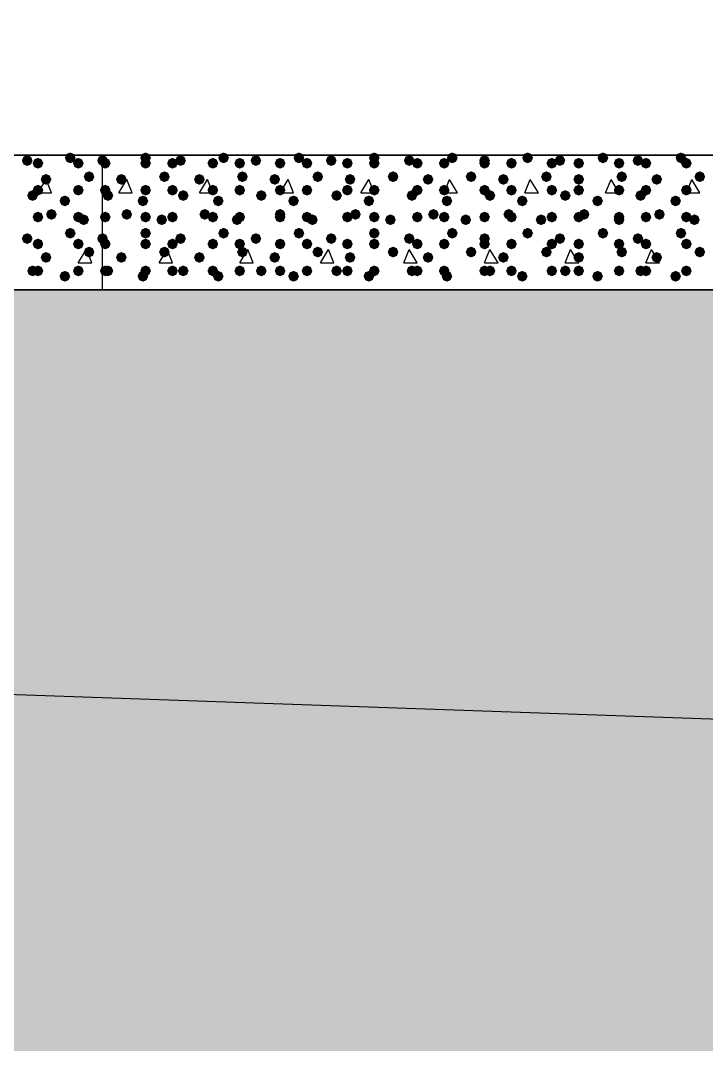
# Model space of a CAD drawing. Header units: millimetres. Extents: x 0 to 420, y 0 to 297.
# Drawn here: x 216.94 to 227.73, y 148.61 to 164.72 of the extents above; entities that cross this region are included whole.
import ezdxf

# ---------------------------------------------------------------- set-up
doc = ezdxf.new("R2010")
doc.units = ezdxf.units.MM
doc.layers.get('0').update_dxf_attribs({"linetype": 'CONTINUOUS'})

msp = doc.modelspace()

# ---------------------------------------------------------------- hatches: boundary and pattern name
at = {"true_color": 0x000007}
for points in [[(217.127667, 162.517667), (217.102796, 162.457871), (217.043, 162.433), (216.983204, 162.457871), (216.958333, 162.517667), (216.983204, 162.577462), (217.043, 162.602333), (217.102796, 162.577463)], [(217.297, 162.475333), (217.272129, 162.415537), (217.212333, 162.390667), (217.152537, 162.415537), (217.127667, 162.475333), (217.152537, 162.535129), (217.212333, 162.56), (217.272129, 162.535129)], [(217.805, 162.56), (217.780129, 162.500204), (217.720333, 162.475333), (217.660538, 162.500204), (217.635667, 162.56), (217.660537, 162.619796), (217.720333, 162.644667), (217.780129, 162.619796)], [(217.932, 162.475333), (217.907129, 162.415537), (217.847333, 162.390667), (217.787537, 162.415537), (217.762667, 162.475333), (217.787537, 162.535129), (217.847333, 162.56), (217.907129, 162.535129)], [(217.424, 162.221333), (217.399129, 162.161537), (217.339333, 162.136667), (217.279538, 162.161537), (217.254667, 162.221333), (217.279537, 162.281129), (217.339333, 162.306), (217.399129, 162.281129)], [(218.101333, 162.263667), (218.076462, 162.203871), (218.016667, 162.179), (217.956871, 162.203871), (217.932, 162.263667), (217.956871, 162.323462), (218.016667, 162.348333), (218.076462, 162.323463)], [(217.297, 162.052), (217.272129, 161.992204), (217.212333, 161.967333), (217.152537, 161.992204), (217.127667, 162.052), (217.152537, 162.111796), (217.212333, 162.136667), (217.272129, 162.111796)], [(217.932, 162.052), (217.907129, 161.992204), (217.847333, 161.967333), (217.787537, 161.992204), (217.762667, 162.052), (217.787537, 162.111796), (217.847333, 162.136667), (217.907129, 162.111796)], [(217.212333, 161.967333), (217.187462, 161.907537), (217.127667, 161.882667), (217.067871, 161.907537), (217.043, 161.967333), (217.067871, 162.027129), (217.127667, 162.052), (217.187462, 162.027129)], [(217.720333, 161.882667), (217.695462, 161.822871), (217.635667, 161.798), (217.575871, 161.822871), (217.551, 161.882667), (217.575871, 161.942462), (217.635667, 161.967333), (217.695462, 161.942463)], [(217.508667, 161.671), (217.483796, 161.611204), (217.424, 161.586333), (217.364204, 161.611204), (217.339333, 161.671), (217.364204, 161.730796), (217.424, 161.755667), (217.483796, 161.730796)], [(217.297, 161.628667), (217.272129, 161.568871), (217.212333, 161.544), (217.152537, 161.568871), (217.127667, 161.628667), (217.152537, 161.688462), (217.212333, 161.713333), (217.272129, 161.688463)], [(217.932, 161.628667), (217.907129, 161.568871), (217.847333, 161.544), (217.787537, 161.568871), (217.762667, 161.628667), (217.787537, 161.688462), (217.847333, 161.713333), (217.907129, 161.688463)], [(218.016667, 161.586333), (217.991796, 161.526537), (217.932, 161.501667), (217.872204, 161.526537), (217.847333, 161.586333), (217.872204, 161.646129), (217.932, 161.671), (217.991796, 161.646129)], [(217.805, 161.374667), (217.780129, 161.314871), (217.720333, 161.29), (217.660538, 161.314871), (217.635667, 161.374667), (217.660537, 161.434462), (217.720333, 161.459333), (217.780129, 161.434463)], [(217.127667, 161.29), (217.102796, 161.230204), (217.043, 161.205333), (216.983204, 161.230204), (216.958333, 161.29), (216.983204, 161.349796), (217.043, 161.374667), (217.102796, 161.349796)], [(217.297, 161.205333), (217.272129, 161.145537), (217.212333, 161.120667), (217.152537, 161.145537), (217.127667, 161.205333), (217.152537, 161.265129), (217.212333, 161.29), (217.272129, 161.265129)], [(217.932, 161.205333), (217.907129, 161.145537), (217.847333, 161.120667), (217.787537, 161.145537), (217.762667, 161.205333), (217.787537, 161.265129), (217.847333, 161.29), (217.907129, 161.265129)], [(218.101333, 161.078333), (218.076462, 161.018537), (218.016667, 160.993667), (217.956871, 161.018537), (217.932, 161.078333), (217.956871, 161.138129), (218.016667, 161.163), (218.076462, 161.138129)], [(217.424, 160.993667), (217.399129, 160.933871), (217.339333, 160.909), (217.279538, 160.933871), (217.254667, 160.993667), (217.279537, 161.053462), (217.339333, 161.078333), (217.399129, 161.053463)], [(217.212333, 160.782), (217.187462, 160.722204), (217.127667, 160.697333), (217.067871, 160.722204), (217.043, 160.782), (217.067871, 160.841796), (217.127667, 160.866667), (217.187462, 160.841796)], [(217.297, 160.782), (217.272129, 160.722204), (217.212333, 160.697333), (217.152537, 160.722204), (217.127667, 160.782), (217.152537, 160.841796), (217.212333, 160.866667), (217.272129, 160.841796)], [(217.720333, 160.697333), (217.695462, 160.637537), (217.635667, 160.612667), (217.575871, 160.637537), (217.551, 160.697333), (217.575871, 160.757129), (217.635667, 160.782), (217.695462, 160.757129)], [(217.932, 160.782), (217.907129, 160.722204), (217.847333, 160.697333), (217.787537, 160.722204), (217.762667, 160.782), (217.787537, 160.841796), (217.847333, 160.866667), (217.907129, 160.841796)]]:
    msp.add_hatch(color=0, dxfattribs=at).paths.add_polyline_path(points, flags=0)
at = {"true_color": 0x000008}
for points in [[(218.313, 162.517667), (218.288129, 162.457871), (218.228333, 162.433), (218.168538, 162.457871), (218.143667, 162.517667), (218.168537, 162.577462), (218.228333, 162.602333), (218.288129, 162.577463)], [(218.355333, 162.475333), (218.330462, 162.415537), (218.270667, 162.390667), (218.210871, 162.415537), (218.186, 162.475333), (218.210871, 162.535129), (218.270667, 162.56), (218.330462, 162.535129)], [(218.990333, 162.56), (218.965462, 162.500204), (218.905667, 162.475333), (218.845871, 162.500204), (218.821, 162.56), (218.845871, 162.619796), (218.905667, 162.644667), (218.965462, 162.619796)], [(218.990333, 162.475333), (218.965462, 162.415537), (218.905667, 162.390667), (218.845871, 162.415537), (218.821, 162.475333), (218.845871, 162.535129), (218.905667, 162.56), (218.965462, 162.535129)], [(219.413667, 162.475333), (219.388796, 162.415537), (219.329, 162.390667), (219.269204, 162.415537), (219.244333, 162.475333), (219.269204, 162.535129), (219.329, 162.56), (219.388796, 162.535129)], [(219.540667, 162.517667), (219.515796, 162.457871), (219.456, 162.433), (219.396204, 162.457871), (219.371333, 162.517667), (219.396204, 162.577462), (219.456, 162.602333), (219.515796, 162.577463)], [(220.048667, 162.475333), (220.023796, 162.415537), (219.964, 162.390667), (219.904204, 162.415537), (219.879333, 162.475333), (219.904204, 162.535129), (219.964, 162.56), (220.023796, 162.535129)], [(220.218, 162.56), (220.193129, 162.500204), (220.133333, 162.475333), (220.073537, 162.500204), (220.048667, 162.56), (220.073537, 162.619796), (220.133333, 162.644667), (220.193129, 162.619796)], [(220.472, 162.475333), (220.447129, 162.415537), (220.387333, 162.390667), (220.327538, 162.415537), (220.302667, 162.475333), (220.327537, 162.535129), (220.387333, 162.56), (220.447129, 162.535129)], [(220.726, 162.517667), (220.701129, 162.457871), (220.641333, 162.433), (220.581538, 162.457871), (220.556667, 162.517667), (220.581537, 162.577462), (220.641333, 162.602333), (220.701129, 162.577463)], [(221.107, 162.475333), (221.082129, 162.415537), (221.022333, 162.390667), (220.962538, 162.415537), (220.937667, 162.475333), (220.962537, 162.535129), (221.022333, 162.56), (221.082129, 162.535129)], [(221.403333, 162.56), (221.378463, 162.500204), (221.318667, 162.475333), (221.258871, 162.500204), (221.234, 162.56), (221.258871, 162.619796), (221.318667, 162.644667), (221.378462, 162.619796)], [(221.530333, 162.475333), (221.505462, 162.415537), (221.445667, 162.390667), (221.385871, 162.415537), (221.361, 162.475333), (221.385871, 162.535129), (221.445667, 162.56), (221.505462, 162.535129)], [(221.911333, 162.517667), (221.886462, 162.457871), (221.826667, 162.433), (221.766871, 162.457871), (221.742, 162.517667), (221.766871, 162.577462), (221.826667, 162.602333), (221.886462, 162.577463)], [(222.165333, 162.475333), (222.140462, 162.415537), (222.080667, 162.390667), (222.020871, 162.415537), (221.996, 162.475333), (222.020871, 162.535129), (222.080667, 162.56), (222.140462, 162.535129)], [(222.588667, 162.56), (222.563796, 162.500204), (222.504, 162.475333), (222.444204, 162.500204), (222.419333, 162.56), (222.444204, 162.619796), (222.504, 162.644667), (222.563796, 162.619796)], [(222.588667, 162.475333), (222.563796, 162.415537), (222.504, 162.390667), (222.444204, 162.415537), (222.419333, 162.475333), (222.444204, 162.535129), (222.504, 162.56), (222.563796, 162.535129)], [(223.139, 162.517667), (223.114129, 162.457871), (223.054333, 162.433), (222.994538, 162.457871), (222.969667, 162.517667), (222.994537, 162.577462), (223.054333, 162.602333), (223.114129, 162.577463)], [(223.266, 162.475333), (223.241129, 162.415537), (223.181333, 162.390667), (223.121538, 162.415537), (223.096667, 162.475333), (223.121537, 162.535129), (223.181333, 162.56), (223.241129, 162.535129)], [(223.689333, 162.475333), (223.664463, 162.415537), (223.604667, 162.390667), (223.544871, 162.415537), (223.52, 162.475333), (223.544871, 162.535129), (223.604667, 162.56), (223.664462, 162.535129)], [(223.816333, 162.56), (223.791462, 162.500204), (223.731667, 162.475333), (223.671871, 162.500204), (223.647, 162.56), (223.671871, 162.619796), (223.731667, 162.644667), (223.791462, 162.619796)], [(224.324333, 162.517667), (224.299463, 162.457871), (224.239667, 162.433), (224.179871, 162.457871), (224.155, 162.517667), (224.179871, 162.577462), (224.239667, 162.602333), (224.299462, 162.577463)], [(224.324333, 162.475333), (224.299463, 162.415537), (224.239667, 162.390667), (224.179871, 162.415537), (224.155, 162.475333), (224.179871, 162.535129), (224.239667, 162.56), (224.299462, 162.535129)], [(224.747667, 162.475333), (224.722796, 162.415537), (224.663, 162.390667), (224.603204, 162.415537), (224.578333, 162.475333), (224.603204, 162.535129), (224.663, 162.56), (224.722796, 162.535129)], [(225.001667, 162.56), (224.976796, 162.500204), (224.917, 162.475333), (224.857204, 162.500204), (224.832333, 162.56), (224.857204, 162.619796), (224.917, 162.644667), (224.976796, 162.619796)], [(225.382667, 162.475333), (225.357796, 162.415537), (225.298, 162.390667), (225.238204, 162.415537), (225.213333, 162.475333), (225.238204, 162.535129), (225.298, 162.56), (225.357796, 162.535129)], [(225.509667, 162.517667), (225.484796, 162.457871), (225.425, 162.433), (225.365204, 162.457871), (225.340333, 162.517667), (225.365204, 162.577462), (225.425, 162.602333), (225.484796, 162.577463)], [(225.806, 162.475333), (225.781129, 162.415537), (225.721333, 162.390667), (225.661538, 162.415537), (225.636667, 162.475333), (225.661537, 162.535129), (225.721333, 162.56), (225.781129, 162.535129)], [(226.187, 162.56), (226.162129, 162.500204), (226.102333, 162.475333), (226.042537, 162.500204), (226.017667, 162.56), (226.042537, 162.619796), (226.102333, 162.644667), (226.162129, 162.619796)], [(226.441, 162.475333), (226.416129, 162.415537), (226.356333, 162.390667), (226.296538, 162.415537), (226.271667, 162.475333), (226.296537, 162.535129), (226.356333, 162.56), (226.416129, 162.535129)], [(226.737333, 162.517667), (226.712462, 162.457871), (226.652667, 162.433), (226.592871, 162.457871), (226.568, 162.517667), (226.592871, 162.577462), (226.652667, 162.602333), (226.712462, 162.577463)], [(226.864333, 162.475333), (226.839463, 162.415537), (226.779667, 162.390667), (226.719871, 162.415537), (226.695, 162.475333), (226.719871, 162.535129), (226.779667, 162.56), (226.839462, 162.535129)], [(227.414667, 162.56), (227.389796, 162.500204), (227.33, 162.475333), (227.270204, 162.500204), (227.245333, 162.56), (227.270204, 162.619796), (227.33, 162.644667), (227.389796, 162.619796)], [(227.499333, 162.475333), (227.474463, 162.415537), (227.414667, 162.390667), (227.354871, 162.415537), (227.33, 162.475333), (227.354871, 162.535129), (227.414667, 162.56), (227.474462, 162.535129)], [(218.609333, 162.221333), (218.584463, 162.161537), (218.524667, 162.136667), (218.464871, 162.161537), (218.44, 162.221333), (218.464871, 162.281129), (218.524667, 162.306), (218.584462, 162.281129)], [(219.286667, 162.263667), (219.261796, 162.203871), (219.202, 162.179), (219.142204, 162.203871), (219.117333, 162.263667), (219.142204, 162.323462), (219.202, 162.348333), (219.261796, 162.323463)], [(219.837, 162.221333), (219.812129, 162.161537), (219.752333, 162.136667), (219.692537, 162.161537), (219.667667, 162.221333), (219.692537, 162.281129), (219.752333, 162.306), (219.812129, 162.281129)], [(220.514333, 162.263667), (220.489463, 162.203871), (220.429667, 162.179), (220.369871, 162.203871), (220.345, 162.263667), (220.369871, 162.323462), (220.429667, 162.348333), (220.489462, 162.323463)], [(221.022333, 162.221333), (220.997462, 162.161537), (220.937667, 162.136667), (220.877871, 162.161537), (220.853, 162.221333), (220.877871, 162.281129), (220.937667, 162.306), (220.997462, 162.281129)], [(221.699667, 162.263667), (221.674796, 162.203871), (221.615, 162.179), (221.555204, 162.203871), (221.530333, 162.263667), (221.555204, 162.323462), (221.615, 162.348333), (221.674796, 162.323463)], [(222.207667, 162.221333), (222.182796, 162.161537), (222.123, 162.136667), (222.063204, 162.161537), (222.038333, 162.221333), (222.063204, 162.281129), (222.123, 162.306), (222.182796, 162.281129)], [(222.885, 162.263667), (222.860129, 162.203871), (222.800333, 162.179), (222.740538, 162.203871), (222.715667, 162.263667), (222.740537, 162.323462), (222.800333, 162.348333), (222.860129, 162.323463)], [(223.435333, 162.221333), (223.410462, 162.161537), (223.350667, 162.136667), (223.290871, 162.161537), (223.266, 162.221333), (223.290871, 162.281129), (223.350667, 162.306), (223.410462, 162.281129)], [(224.112667, 162.263667), (224.087796, 162.203871), (224.028, 162.179), (223.968204, 162.203871), (223.943333, 162.263667), (223.968204, 162.323462), (224.028, 162.348333), (224.087796, 162.323463)], [(224.620667, 162.221333), (224.595796, 162.161537), (224.536, 162.136667), (224.476204, 162.161537), (224.451333, 162.221333), (224.476204, 162.281129), (224.536, 162.306), (224.595796, 162.281129)], [(225.298, 162.263667), (225.273129, 162.203871), (225.213333, 162.179), (225.153538, 162.203871), (225.128667, 162.263667), (225.153537, 162.323462), (225.213333, 162.348333), (225.273129, 162.323463)], [(225.806, 162.221333), (225.781129, 162.161537), (225.721333, 162.136667), (225.661538, 162.161537), (225.636667, 162.221333), (225.661537, 162.281129), (225.721333, 162.306), (225.781129, 162.281129)], [(226.483333, 162.263667), (226.458463, 162.203871), (226.398667, 162.179), (226.338871, 162.203871), (226.314, 162.263667), (226.338871, 162.323462), (226.398667, 162.348333), (226.458462, 162.323463)], [(227.033667, 162.221333), (227.008796, 162.161537), (226.949, 162.136667), (226.889204, 162.161537), (226.864333, 162.221333), (226.889204, 162.281129), (226.949, 162.306), (227.008796, 162.281129)], [(227.711, 162.263667), (227.686129, 162.203871), (227.626333, 162.179), (227.566538, 162.203871), (227.541667, 162.263667), (227.566537, 162.323462), (227.626333, 162.348333), (227.686129, 162.323463)], [(218.355333, 162.052), (218.330462, 161.992204), (218.270667, 161.967333), (218.210871, 161.992204), (218.186, 162.052), (218.210871, 162.111796), (218.270667, 162.136667), (218.330462, 162.111796)], [(218.990333, 162.052), (218.965462, 161.992204), (218.905667, 161.967333), (218.845871, 161.992204), (218.821, 162.052), (218.845871, 162.111796), (218.905667, 162.136667), (218.965462, 162.111796)], [(219.413667, 162.052), (219.388796, 161.992204), (219.329, 161.967333), (219.269204, 161.992204), (219.244333, 162.052), (219.269204, 162.111796), (219.329, 162.136667), (219.388796, 162.111796)], [(220.048667, 162.052), (220.023796, 161.992204), (219.964, 161.967333), (219.904204, 161.992204), (219.879333, 162.052), (219.904204, 162.111796), (219.964, 162.136667), (220.023796, 162.111796)], [(220.472, 162.052), (220.447129, 161.992204), (220.387333, 161.967333), (220.327538, 161.992204), (220.302667, 162.052), (220.327537, 162.111796), (220.387333, 162.136667), (220.447129, 162.111796)], [(221.107, 162.052), (221.082129, 161.992204), (221.022333, 161.967333), (220.962538, 161.992204), (220.937667, 162.052), (220.962537, 162.111796), (221.022333, 162.136667), (221.082129, 162.111796)], [(221.530333, 162.052), (221.505462, 161.992204), (221.445667, 161.967333), (221.385871, 161.992204), (221.361, 162.052), (221.385871, 162.111796), (221.445667, 162.136667), (221.505462, 162.111796)], [(222.165333, 162.052), (222.140462, 161.992204), (222.080667, 161.967333), (222.020871, 161.992204), (221.996, 162.052), (222.020871, 162.111796), (222.080667, 162.136667), (222.140462, 162.111796)], [(222.588667, 162.052), (222.563796, 161.992204), (222.504, 161.967333), (222.444204, 161.992204), (222.419333, 162.052), (222.444204, 162.111796), (222.504, 162.136667), (222.563796, 162.111796)], [(223.266, 162.052), (223.241129, 161.992204), (223.181333, 161.967333), (223.121538, 161.992204), (223.096667, 162.052), (223.121537, 162.111796), (223.181333, 162.136667), (223.241129, 162.111796)], [(223.689333, 162.052), (223.664463, 161.992204), (223.604667, 161.967333), (223.544871, 161.992204), (223.52, 162.052), (223.544871, 162.111796), (223.604667, 162.136667), (223.664462, 162.111796)], [(224.324333, 162.052), (224.299463, 161.992204), (224.239667, 161.967333), (224.179871, 161.992204), (224.155, 162.052), (224.179871, 162.111796), (224.239667, 162.136667), (224.299462, 162.111796)], [(224.747667, 162.052), (224.722796, 161.992204), (224.663, 161.967333), (224.603204, 161.992204), (224.578333, 162.052), (224.603204, 162.111796), (224.663, 162.136667), (224.722796, 162.111796)], [(225.382667, 162.052), (225.357796, 161.992204), (225.298, 161.967333), (225.238204, 161.992204), (225.213333, 162.052), (225.238204, 162.111796), (225.298, 162.136667), (225.357796, 162.111796)], [(225.806, 162.052), (225.781129, 161.992204), (225.721333, 161.967333), (225.661538, 161.992204), (225.636667, 162.052), (225.661537, 162.111796), (225.721333, 162.136667), (225.781129, 162.111796)], [(226.441, 162.052), (226.416129, 161.992204), (226.356333, 161.967333), (226.296538, 161.992204), (226.271667, 162.052), (226.296537, 162.111796), (226.356333, 162.136667), (226.416129, 162.111796)], [(226.864333, 162.052), (226.839463, 161.992204), (226.779667, 161.967333), (226.719871, 161.992204), (226.695, 162.052), (226.719871, 162.111796), (226.779667, 162.136667), (226.839462, 162.111796)], [(227.499333, 162.052), (227.474463, 161.992204), (227.414667, 161.967333), (227.354871, 161.992204), (227.33, 162.052), (227.354871, 162.111796), (227.414667, 162.136667), (227.474462, 162.111796)], [(218.397667, 161.967333), (218.372796, 161.907537), (218.313, 161.882667), (218.253204, 161.907537), (218.228333, 161.967333), (218.253204, 162.027129), (218.313, 162.052), (218.372796, 162.027129)], [(218.948, 161.882667), (218.923129, 161.822871), (218.863333, 161.798), (218.803538, 161.822871), (218.778667, 161.882667), (218.803537, 161.942462), (218.863333, 161.967333), (218.923129, 161.942463)], [(219.583, 161.967333), (219.558129, 161.907537), (219.498333, 161.882667), (219.438538, 161.907537), (219.413667, 161.967333), (219.438537, 162.027129), (219.498333, 162.052), (219.558129, 162.027129)], [(220.133333, 161.882667), (220.108462, 161.822871), (220.048667, 161.798), (219.988871, 161.822871), (219.964, 161.882667), (219.988871, 161.942462), (220.048667, 161.967333), (220.108462, 161.942463)], [(220.810667, 161.967333), (220.785796, 161.907537), (220.726, 161.882667), (220.666204, 161.907537), (220.641333, 161.967333), (220.666204, 162.027129), (220.726, 162.052), (220.785796, 162.027129)], [(221.318667, 161.882667), (221.293796, 161.822871), (221.234, 161.798), (221.174204, 161.822871), (221.149333, 161.882667), (221.174204, 161.942462), (221.234, 161.967333), (221.293796, 161.942463)], [(221.996, 161.967333), (221.971129, 161.907537), (221.911333, 161.882667), (221.851538, 161.907537), (221.826667, 161.967333), (221.851537, 162.027129), (221.911333, 162.052), (221.971129, 162.027129)], [(222.504, 161.882667), (222.479129, 161.822871), (222.419333, 161.798), (222.359537, 161.822871), (222.334667, 161.882667), (222.359537, 161.942462), (222.419333, 161.967333), (222.479129, 161.942463)], [(223.181333, 161.967333), (223.156462, 161.907537), (223.096667, 161.882667), (223.036871, 161.907537), (223.012, 161.967333), (223.036871, 162.027129), (223.096667, 162.052), (223.156462, 162.027129)], [(223.731667, 161.882667), (223.706796, 161.822871), (223.647, 161.798), (223.587204, 161.822871), (223.562333, 161.882667), (223.587204, 161.942462), (223.647, 161.967333), (223.706796, 161.942463)], [(224.409, 161.967333), (224.384129, 161.907537), (224.324333, 161.882667), (224.264538, 161.907537), (224.239667, 161.967333), (224.264537, 162.027129), (224.324333, 162.052), (224.384129, 162.027129)], [(224.917, 161.882667), (224.892129, 161.822871), (224.832333, 161.798), (224.772538, 161.822871), (224.747667, 161.882667), (224.772537, 161.942462), (224.832333, 161.967333), (224.892129, 161.942463)], [(225.594333, 161.967333), (225.569462, 161.907537), (225.509667, 161.882667), (225.449871, 161.907537), (225.425, 161.967333), (225.449871, 162.027129), (225.509667, 162.052), (225.569462, 162.027129)], [(226.102333, 161.882667), (226.077462, 161.822871), (226.017667, 161.798), (225.957871, 161.822871), (225.933, 161.882667), (225.957871, 161.942462), (226.017667, 161.967333), (226.077462, 161.942463)], [(226.779667, 161.967333), (226.754796, 161.907537), (226.695, 161.882667), (226.635204, 161.907537), (226.610333, 161.967333), (226.635204, 162.027129), (226.695, 162.052), (226.754796, 162.027129)], [(227.33, 161.882667), (227.305129, 161.822871), (227.245333, 161.798), (227.185538, 161.822871), (227.160667, 161.882667), (227.185537, 161.942462), (227.245333, 161.967333), (227.305129, 161.942463)], [(218.694, 161.671), (218.669129, 161.611204), (218.609333, 161.586333), (218.549537, 161.611204), (218.524667, 161.671), (218.549537, 161.730796), (218.609333, 161.755667), (218.669129, 161.730796)], [(219.921667, 161.671), (219.896796, 161.611204), (219.837, 161.586333), (219.777204, 161.611204), (219.752333, 161.671), (219.777204, 161.730796), (219.837, 161.755667), (219.896796, 161.730796)], [(221.107, 161.671), (221.082129, 161.611204), (221.022333, 161.586333), (220.962538, 161.611204), (220.937667, 161.671), (220.962537, 161.730796), (221.022333, 161.755667), (221.082129, 161.730796)], [(222.292333, 161.671), (222.267462, 161.611204), (222.207667, 161.586333), (222.147871, 161.611204), (222.123, 161.671), (222.147871, 161.730796), (222.207667, 161.755667), (222.267462, 161.730796)], [(223.52, 161.671), (223.495129, 161.611204), (223.435333, 161.586333), (223.375538, 161.611204), (223.350667, 161.671), (223.375537, 161.730796), (223.435333, 161.755667), (223.495129, 161.730796)], [(224.705333, 161.671), (224.680462, 161.611204), (224.620667, 161.586333), (224.560871, 161.611204), (224.536, 161.671), (224.560871, 161.730796), (224.620667, 161.755667), (224.680462, 161.730796)], [(225.890667, 161.671), (225.865796, 161.611204), (225.806, 161.586333), (225.746204, 161.611204), (225.721333, 161.671), (225.746204, 161.730796), (225.806, 161.755667), (225.865796, 161.730796)], [(227.076, 161.671), (227.051129, 161.611204), (226.991333, 161.586333), (226.931538, 161.611204), (226.906667, 161.671), (226.931537, 161.730796), (226.991333, 161.755667), (227.051129, 161.730796)], [(218.355333, 161.628667), (218.330462, 161.568871), (218.270667, 161.544), (218.210871, 161.568871), (218.186, 161.628667), (218.210871, 161.688462), (218.270667, 161.713333), (218.330462, 161.688463)], [(218.990333, 161.628667), (218.965462, 161.568871), (218.905667, 161.544), (218.845871, 161.568871), (218.821, 161.628667), (218.845871, 161.688462), (218.905667, 161.713333), (218.965462, 161.688463)], [(219.244333, 161.586333), (219.219462, 161.526537), (219.159667, 161.501667), (219.099871, 161.526537), (219.075, 161.586333), (219.099871, 161.646129), (219.159667, 161.671), (219.219462, 161.646129)], [(219.413667, 161.628667), (219.388796, 161.568871), (219.329, 161.544), (219.269204, 161.568871), (219.244333, 161.628667), (219.269204, 161.688462), (219.329, 161.713333), (219.388796, 161.688463)], [(220.048667, 161.628667), (220.023796, 161.568871), (219.964, 161.544), (219.904204, 161.568871), (219.879333, 161.628667), (219.904204, 161.688462), (219.964, 161.713333), (220.023796, 161.688463)], [(220.429667, 161.586333), (220.404796, 161.526537), (220.345, 161.501667), (220.285204, 161.526537), (220.260333, 161.586333), (220.285204, 161.646129), (220.345, 161.671), (220.404796, 161.646129)], [(220.472, 161.628667), (220.447129, 161.568871), (220.387333, 161.544), (220.327538, 161.568871), (220.302667, 161.628667), (220.327537, 161.688462), (220.387333, 161.713333), (220.447129, 161.688463)], [(221.107, 161.628667), (221.082129, 161.568871), (221.022333, 161.544), (220.962538, 161.568871), (220.937667, 161.628667), (220.962537, 161.688462), (221.022333, 161.713333), (221.082129, 161.688463)], [(221.530333, 161.628667), (221.505462, 161.568871), (221.445667, 161.544), (221.385871, 161.568871), (221.361, 161.628667), (221.385871, 161.688462), (221.445667, 161.713333), (221.505462, 161.688463)], [(221.615, 161.586333), (221.590129, 161.526537), (221.530333, 161.501667), (221.470538, 161.526537), (221.445667, 161.586333), (221.470537, 161.646129), (221.530333, 161.671), (221.590129, 161.646129)], [(222.165333, 161.628667), (222.140462, 161.568871), (222.080667, 161.544), (222.020871, 161.568871), (221.996, 161.628667), (222.020871, 161.688462), (222.080667, 161.713333), (222.140462, 161.688463)], [(222.588667, 161.628667), (222.563796, 161.568871), (222.504, 161.544), (222.444204, 161.568871), (222.419333, 161.628667), (222.444204, 161.688462), (222.504, 161.713333), (222.563796, 161.688463)], [(222.842667, 161.586333), (222.817796, 161.526537), (222.758, 161.501667), (222.698204, 161.526537), (222.673333, 161.586333), (222.698204, 161.646129), (222.758, 161.671), (222.817796, 161.646129)], [(223.266, 161.628667), (223.241129, 161.568871), (223.181333, 161.544), (223.121538, 161.568871), (223.096667, 161.628667), (223.121537, 161.688462), (223.181333, 161.713333), (223.241129, 161.688463)], [(223.689333, 161.628667), (223.664463, 161.568871), (223.604667, 161.544), (223.544871, 161.568871), (223.52, 161.628667), (223.544871, 161.688462), (223.604667, 161.713333), (223.664462, 161.688463)], [(224.028, 161.586333), (224.003129, 161.526537), (223.943333, 161.501667), (223.883537, 161.526537), (223.858667, 161.586333), (223.883537, 161.646129), (223.943333, 161.671), (224.003129, 161.646129)], [(224.324333, 161.628667), (224.299463, 161.568871), (224.239667, 161.544), (224.179871, 161.568871), (224.155, 161.628667), (224.179871, 161.688462), (224.239667, 161.713333), (224.299462, 161.688463)], [(224.747667, 161.628667), (224.722796, 161.568871), (224.663, 161.544), (224.603204, 161.568871), (224.578333, 161.628667), (224.603204, 161.688462), (224.663, 161.713333), (224.722796, 161.688463)], [(225.213333, 161.586333), (225.188462, 161.526537), (225.128667, 161.501667), (225.068871, 161.526537), (225.044, 161.586333), (225.068871, 161.646129), (225.128667, 161.671), (225.188462, 161.646129)], [(225.382667, 161.628667), (225.357796, 161.568871), (225.298, 161.544), (225.238204, 161.568871), (225.213333, 161.628667), (225.238204, 161.688462), (225.298, 161.713333), (225.357796, 161.688463)], [(225.806, 161.628667), (225.781129, 161.568871), (225.721333, 161.544), (225.661538, 161.568871), (225.636667, 161.628667), (225.661537, 161.688462), (225.721333, 161.713333), (225.781129, 161.688463)], [(226.441, 161.628667), (226.416129, 161.568871), (226.356333, 161.544), (226.296538, 161.568871), (226.271667, 161.628667), (226.296537, 161.688462), (226.356333, 161.713333), (226.416129, 161.688463)], [(226.441, 161.586333), (226.416129, 161.526537), (226.356333, 161.501667), (226.296538, 161.526537), (226.271667, 161.586333), (226.296537, 161.646129), (226.356333, 161.671), (226.416129, 161.646129)], [(226.864333, 161.628667), (226.839463, 161.568871), (226.779667, 161.544), (226.719871, 161.568871), (226.695, 161.628667), (226.719871, 161.688462), (226.779667, 161.713333), (226.839462, 161.688463)], [(227.499333, 161.628667), (227.474463, 161.568871), (227.414667, 161.544), (227.354871, 161.568871), (227.33, 161.628667), (227.354871, 161.688462), (227.414667, 161.713333), (227.474462, 161.688463)], [(227.626333, 161.586333), (227.601462, 161.526537), (227.541667, 161.501667), (227.481871, 161.526537), (227.457, 161.586333), (227.481871, 161.646129), (227.541667, 161.671), (227.601462, 161.646129)], [(218.990333, 161.374667), (218.965462, 161.314871), (218.905667, 161.29), (218.845871, 161.314871), (218.821, 161.374667), (218.845871, 161.434462), (218.905667, 161.459333), (218.965462, 161.434463)], [(220.218, 161.374667), (220.193129, 161.314871), (220.133333, 161.29), (220.073537, 161.314871), (220.048667, 161.374667), (220.073537, 161.434462), (220.133333, 161.459333), (220.193129, 161.434463)], [(221.403333, 161.374667), (221.378463, 161.314871), (221.318667, 161.29), (221.258871, 161.314871), (221.234, 161.374667), (221.258871, 161.434462), (221.318667, 161.459333), (221.378462, 161.434463)], [(222.588667, 161.374667), (222.563796, 161.314871), (222.504, 161.29), (222.444204, 161.314871), (222.419333, 161.374667), (222.444204, 161.434462), (222.504, 161.459333), (222.563796, 161.434463)], [(223.816333, 161.374667), (223.791462, 161.314871), (223.731667, 161.29), (223.671871, 161.314871), (223.647, 161.374667), (223.671871, 161.434462), (223.731667, 161.459333), (223.791462, 161.434463)], [(225.001667, 161.374667), (224.976796, 161.314871), (224.917, 161.29), (224.857204, 161.314871), (224.832333, 161.374667), (224.857204, 161.434462), (224.917, 161.459333), (224.976796, 161.434463)], [(226.187, 161.374667), (226.162129, 161.314871), (226.102333, 161.29), (226.042537, 161.314871), (226.017667, 161.374667), (226.042537, 161.434462), (226.102333, 161.459333), (226.162129, 161.434463)], [(227.414667, 161.374667), (227.389796, 161.314871), (227.33, 161.29), (227.270204, 161.314871), (227.245333, 161.374667), (227.270204, 161.434462), (227.33, 161.459333), (227.389796, 161.434463)], [(218.313, 161.29), (218.288129, 161.230204), (218.228333, 161.205333), (218.168538, 161.230204), (218.143667, 161.29), (218.168537, 161.349796), (218.228333, 161.374667), (218.288129, 161.349796)], [(218.355333, 161.205333), (218.330462, 161.145537), (218.270667, 161.120667), (218.210871, 161.145537), (218.186, 161.205333), (218.210871, 161.265129), (218.270667, 161.29), (218.330462, 161.265129)], [(218.990333, 161.205333), (218.965462, 161.145537), (218.905667, 161.120667), (218.845871, 161.145537), (218.821, 161.205333), (218.845871, 161.265129), (218.905667, 161.29), (218.965462, 161.265129)], [(219.413667, 161.205333), (219.388796, 161.145537), (219.329, 161.120667), (219.269204, 161.145537), (219.244333, 161.205333), (219.269204, 161.265129), (219.329, 161.29), (219.388796, 161.265129)], [(219.540667, 161.29), (219.515796, 161.230204), (219.456, 161.205333), (219.396204, 161.230204), (219.371333, 161.29), (219.396204, 161.349796), (219.456, 161.374667), (219.515796, 161.349796)], [(220.048667, 161.205333), (220.023796, 161.145537), (219.964, 161.120667), (219.904204, 161.145537), (219.879333, 161.205333), (219.904204, 161.265129), (219.964, 161.29), (220.023796, 161.265129)], [(220.472, 161.205333), (220.447129, 161.145537), (220.387333, 161.120667), (220.327538, 161.145537), (220.302667, 161.205333), (220.327537, 161.265129), (220.387333, 161.29), (220.447129, 161.265129)], [(220.726, 161.29), (220.701129, 161.230204), (220.641333, 161.205333), (220.581538, 161.230204), (220.556667, 161.29), (220.581537, 161.349796), (220.641333, 161.374667), (220.701129, 161.349796)], [(221.107, 161.205333), (221.082129, 161.145537), (221.022333, 161.120667), (220.962538, 161.145537), (220.937667, 161.205333), (220.962537, 161.265129), (221.022333, 161.29), (221.082129, 161.265129)], [(221.530333, 161.205333), (221.505462, 161.145537), (221.445667, 161.120667), (221.385871, 161.145537), (221.361, 161.205333), (221.385871, 161.265129), (221.445667, 161.29), (221.505462, 161.265129)], [(221.911333, 161.29), (221.886462, 161.230204), (221.826667, 161.205333), (221.766871, 161.230204), (221.742, 161.29), (221.766871, 161.349796), (221.826667, 161.374667), (221.886462, 161.349796)], [(222.165333, 161.205333), (222.140462, 161.145537), (222.080667, 161.120667), (222.020871, 161.145537), (221.996, 161.205333), (222.020871, 161.265129), (222.080667, 161.29), (222.140462, 161.265129)], [(222.588667, 161.205333), (222.563796, 161.145537), (222.504, 161.120667), (222.444204, 161.145537), (222.419333, 161.205333), (222.444204, 161.265129), (222.504, 161.29), (222.563796, 161.265129)], [(223.139, 161.29), (223.114129, 161.230204), (223.054333, 161.205333), (222.994538, 161.230204), (222.969667, 161.29), (222.994537, 161.349796), (223.054333, 161.374667), (223.114129, 161.349796)], [(223.266, 161.205333), (223.241129, 161.145537), (223.181333, 161.120667), (223.121538, 161.145537), (223.096667, 161.205333), (223.121537, 161.265129), (223.181333, 161.29), (223.241129, 161.265129)], [(223.689333, 161.205333), (223.664463, 161.145537), (223.604667, 161.120667), (223.544871, 161.145537), (223.52, 161.205333), (223.544871, 161.265129), (223.604667, 161.29), (223.664462, 161.265129)], [(224.324333, 161.29), (224.299463, 161.230204), (224.239667, 161.205333), (224.179871, 161.230204), (224.155, 161.29), (224.179871, 161.349796), (224.239667, 161.374667), (224.299462, 161.349796)], [(224.324333, 161.205333), (224.299463, 161.145537), (224.239667, 161.120667), (224.179871, 161.145537), (224.155, 161.205333), (224.179871, 161.265129), (224.239667, 161.29), (224.299462, 161.265129)], [(224.747667, 161.205333), (224.722796, 161.145537), (224.663, 161.120667), (224.603204, 161.145537), (224.578333, 161.205333), (224.603204, 161.265129), (224.663, 161.29), (224.722796, 161.265129)], [(225.382667, 161.205333), (225.357796, 161.145537), (225.298, 161.120667), (225.238204, 161.145537), (225.213333, 161.205333), (225.238204, 161.265129), (225.298, 161.29), (225.357796, 161.265129)], [(225.509667, 161.29), (225.484796, 161.230204), (225.425, 161.205333), (225.365204, 161.230204), (225.340333, 161.29), (225.365204, 161.349796), (225.425, 161.374667), (225.484796, 161.349796)], [(225.806, 161.205333), (225.781129, 161.145537), (225.721333, 161.120667), (225.661538, 161.145537), (225.636667, 161.205333), (225.661537, 161.265129), (225.721333, 161.29), (225.781129, 161.265129)], [(226.441, 161.205333), (226.416129, 161.145537), (226.356333, 161.120667), (226.296538, 161.145537), (226.271667, 161.205333), (226.296537, 161.265129), (226.356333, 161.29), (226.416129, 161.265129)], [(226.737333, 161.29), (226.712462, 161.230204), (226.652667, 161.205333), (226.592871, 161.230204), (226.568, 161.29), (226.592871, 161.349796), (226.652667, 161.374667), (226.712462, 161.349796)], [(226.864333, 161.205333), (226.839463, 161.145537), (226.779667, 161.120667), (226.719871, 161.145537), (226.695, 161.205333), (226.719871, 161.265129), (226.779667, 161.29), (226.839462, 161.265129)], [(227.499333, 161.205333), (227.474463, 161.145537), (227.414667, 161.120667), (227.354871, 161.145537), (227.33, 161.205333), (227.354871, 161.265129), (227.414667, 161.29), (227.474462, 161.265129)], [(219.286667, 161.078333), (219.261796, 161.018537), (219.202, 160.993667), (219.142204, 161.018537), (219.117333, 161.078333), (219.142204, 161.138129), (219.202, 161.163), (219.261796, 161.138129)], [(220.514333, 161.078333), (220.489463, 161.018537), (220.429667, 160.993667), (220.369871, 161.018537), (220.345, 161.078333), (220.369871, 161.138129), (220.429667, 161.163), (220.489462, 161.138129)], [(221.699667, 161.078333), (221.674796, 161.018537), (221.615, 160.993667), (221.555204, 161.018537), (221.530333, 161.078333), (221.555204, 161.138129), (221.615, 161.163), (221.674796, 161.138129)], [(222.885, 161.078333), (222.860129, 161.018537), (222.800333, 160.993667), (222.740538, 161.018537), (222.715667, 161.078333), (222.740537, 161.138129), (222.800333, 161.163), (222.860129, 161.138129)], [(224.112667, 161.078333), (224.087796, 161.018537), (224.028, 160.993667), (223.968204, 161.018537), (223.943333, 161.078333), (223.968204, 161.138129), (224.028, 161.163), (224.087796, 161.138129)], [(225.298, 161.078333), (225.273129, 161.018537), (225.213333, 160.993667), (225.153538, 161.018537), (225.128667, 161.078333), (225.153537, 161.138129), (225.213333, 161.163), (225.273129, 161.138129)], [(226.483333, 161.078333), (226.458463, 161.018537), (226.398667, 160.993667), (226.338871, 161.018537), (226.314, 161.078333), (226.338871, 161.138129), (226.398667, 161.163), (226.458462, 161.138129)], [(227.711, 161.078333), (227.686129, 161.018537), (227.626333, 160.993667), (227.566538, 161.018537), (227.541667, 161.078333), (227.566537, 161.138129), (227.626333, 161.163), (227.686129, 161.138129)], [(218.609333, 160.993667), (218.584463, 160.933871), (218.524667, 160.909), (218.464871, 160.933871), (218.44, 160.993667), (218.464871, 161.053462), (218.524667, 161.078333), (218.584462, 161.053463)], [(219.837, 160.993667), (219.812129, 160.933871), (219.752333, 160.909), (219.692537, 160.933871), (219.667667, 160.993667), (219.692537, 161.053462), (219.752333, 161.078333), (219.812129, 161.053463)], [(221.022333, 160.993667), (220.997462, 160.933871), (220.937667, 160.909), (220.877871, 160.933871), (220.853, 160.993667), (220.877871, 161.053462), (220.937667, 161.078333), (220.997462, 161.053463)], [(222.207667, 160.993667), (222.182796, 160.933871), (222.123, 160.909), (222.063204, 160.933871), (222.038333, 160.993667), (222.063204, 161.053462), (222.123, 161.078333), (222.182796, 161.053463)], [(223.435333, 160.993667), (223.410462, 160.933871), (223.350667, 160.909), (223.290871, 160.933871), (223.266, 160.993667), (223.290871, 161.053462), (223.350667, 161.078333), (223.410462, 161.053463)], [(224.620667, 160.993667), (224.595796, 160.933871), (224.536, 160.909), (224.476204, 160.933871), (224.451333, 160.993667), (224.476204, 161.053462), (224.536, 161.078333), (224.595796, 161.053463)], [(225.806, 160.993667), (225.781129, 160.933871), (225.721333, 160.909), (225.661538, 160.933871), (225.636667, 160.993667), (225.661537, 161.053462), (225.721333, 161.078333), (225.781129, 161.053463)], [(227.033667, 160.993667), (227.008796, 160.933871), (226.949, 160.909), (226.889204, 160.933871), (226.864333, 160.993667), (226.889204, 161.053462), (226.949, 161.078333), (227.008796, 161.053463)], [(218.355333, 160.782), (218.330462, 160.722204), (218.270667, 160.697333), (218.210871, 160.722204), (218.186, 160.782), (218.210871, 160.841796), (218.270667, 160.866667), (218.330462, 160.841796)], [(218.397667, 160.782), (218.372796, 160.722204), (218.313, 160.697333), (218.253204, 160.722204), (218.228333, 160.782), (218.253204, 160.841796), (218.313, 160.866667), (218.372796, 160.841796)], [(218.948, 160.697333), (218.923129, 160.637537), (218.863333, 160.612667), (218.803538, 160.637537), (218.778667, 160.697333), (218.803537, 160.757129), (218.863333, 160.782), (218.923129, 160.757129)], [(218.990333, 160.782), (218.965462, 160.722204), (218.905667, 160.697333), (218.845871, 160.722204), (218.821, 160.782), (218.845871, 160.841796), (218.905667, 160.866667), (218.965462, 160.841796)], [(219.413667, 160.782), (219.388796, 160.722204), (219.329, 160.697333), (219.269204, 160.722204), (219.244333, 160.782), (219.269204, 160.841796), (219.329, 160.866667), (219.388796, 160.841796)], [(219.583, 160.782), (219.558129, 160.722204), (219.498333, 160.697333), (219.438538, 160.722204), (219.413667, 160.782), (219.438537, 160.841796), (219.498333, 160.866667), (219.558129, 160.841796)], [(220.048667, 160.782), (220.023796, 160.722204), (219.964, 160.697333), (219.904204, 160.722204), (219.879333, 160.782), (219.904204, 160.841796), (219.964, 160.866667), (220.023796, 160.841796)], [(220.133333, 160.697333), (220.108462, 160.637537), (220.048667, 160.612667), (219.988871, 160.637537), (219.964, 160.697333), (219.988871, 160.757129), (220.048667, 160.782), (220.108462, 160.757129)], [(220.472, 160.782), (220.447129, 160.722204), (220.387333, 160.697333), (220.327538, 160.722204), (220.302667, 160.782), (220.327537, 160.841796), (220.387333, 160.866667), (220.447129, 160.841796)], [(220.810667, 160.782), (220.785796, 160.722204), (220.726, 160.697333), (220.666204, 160.722204), (220.641333, 160.782), (220.666204, 160.841796), (220.726, 160.866667), (220.785796, 160.841796)], [(221.107, 160.782), (221.082129, 160.722204), (221.022333, 160.697333), (220.962538, 160.722204), (220.937667, 160.782), (220.962537, 160.841796), (221.022333, 160.866667), (221.082129, 160.841796)], [(221.318667, 160.697333), (221.293796, 160.637537), (221.234, 160.612667), (221.174204, 160.637537), (221.149333, 160.697333), (221.174204, 160.757129), (221.234, 160.782), (221.293796, 160.757129)], [(221.530333, 160.782), (221.505462, 160.722204), (221.445667, 160.697333), (221.385871, 160.722204), (221.361, 160.782), (221.385871, 160.841796), (221.445667, 160.866667), (221.505462, 160.841796)], [(221.996, 160.782), (221.971129, 160.722204), (221.911333, 160.697333), (221.851538, 160.722204), (221.826667, 160.782), (221.851537, 160.841796), (221.911333, 160.866667), (221.971129, 160.841796)], [(222.165333, 160.782), (222.140462, 160.722204), (222.080667, 160.697333), (222.020871, 160.722204), (221.996, 160.782), (222.020871, 160.841796), (222.080667, 160.866667), (222.140462, 160.841796)], [(222.504, 160.697333), (222.479129, 160.637537), (222.419333, 160.612667), (222.359537, 160.637537), (222.334667, 160.697333), (222.359537, 160.757129), (222.419333, 160.782), (222.479129, 160.757129)], [(222.588667, 160.782), (222.563796, 160.722204), (222.504, 160.697333), (222.444204, 160.722204), (222.419333, 160.782), (222.444204, 160.841796), (222.504, 160.866667), (222.563796, 160.841796)], [(223.181333, 160.782), (223.156462, 160.722204), (223.096667, 160.697333), (223.036871, 160.722204), (223.012, 160.782), (223.036871, 160.841796), (223.096667, 160.866667), (223.156462, 160.841796)], [(223.266, 160.782), (223.241129, 160.722204), (223.181333, 160.697333), (223.121538, 160.722204), (223.096667, 160.782), (223.121537, 160.841796), (223.181333, 160.866667), (223.241129, 160.841796)], [(223.689333, 160.782), (223.664463, 160.722204), (223.604667, 160.697333), (223.544871, 160.722204), (223.52, 160.782), (223.544871, 160.841796), (223.604667, 160.866667), (223.664462, 160.841796)], [(223.731667, 160.697333), (223.706796, 160.637537), (223.647, 160.612667), (223.587204, 160.637537), (223.562333, 160.697333), (223.587204, 160.757129), (223.647, 160.782), (223.706796, 160.757129)], [(224.324333, 160.782), (224.299463, 160.722204), (224.239667, 160.697333), (224.179871, 160.722204), (224.155, 160.782), (224.179871, 160.841796), (224.239667, 160.866667), (224.299462, 160.841796)], [(224.409, 160.782), (224.384129, 160.722204), (224.324333, 160.697333), (224.264538, 160.722204), (224.239667, 160.782), (224.264537, 160.841796), (224.324333, 160.866667), (224.384129, 160.841796)], [(224.747667, 160.782), (224.722796, 160.722204), (224.663, 160.697333), (224.603204, 160.722204), (224.578333, 160.782), (224.603204, 160.841796), (224.663, 160.866667), (224.722796, 160.841796)], [(224.917, 160.697333), (224.892129, 160.637537), (224.832333, 160.612667), (224.772538, 160.637537), (224.747667, 160.697333), (224.772537, 160.757129), (224.832333, 160.782), (224.892129, 160.757129)], [(225.382667, 160.782), (225.357796, 160.722204), (225.298, 160.697333), (225.238204, 160.722204), (225.213333, 160.782), (225.238204, 160.841796), (225.298, 160.866667), (225.357796, 160.841796)], [(225.594333, 160.782), (225.569462, 160.722204), (225.509667, 160.697333), (225.449871, 160.722204), (225.425, 160.782), (225.449871, 160.841796), (225.509667, 160.866667), (225.569462, 160.841796)], [(225.806, 160.782), (225.781129, 160.722204), (225.721333, 160.697333), (225.661538, 160.722204), (225.636667, 160.782), (225.661537, 160.841796), (225.721333, 160.866667), (225.781129, 160.841796)], [(226.102333, 160.697333), (226.077462, 160.637537), (226.017667, 160.612667), (225.957871, 160.637537), (225.933, 160.697333), (225.957871, 160.757129), (226.017667, 160.782), (226.077462, 160.757129)], [(226.441, 160.782), (226.416129, 160.722204), (226.356333, 160.697333), (226.296538, 160.722204), (226.271667, 160.782), (226.296537, 160.841796), (226.356333, 160.866667), (226.416129, 160.841796)], [(226.779667, 160.782), (226.754796, 160.722204), (226.695, 160.697333), (226.635204, 160.722204), (226.610333, 160.782), (226.635204, 160.841796), (226.695, 160.866667), (226.754796, 160.841796)], [(226.864333, 160.782), (226.839463, 160.722204), (226.779667, 160.697333), (226.719871, 160.722204), (226.695, 160.782), (226.719871, 160.841796), (226.779667, 160.866667), (226.839462, 160.841796)], [(227.33, 160.697333), (227.305129, 160.637537), (227.245333, 160.612667), (227.185538, 160.637537), (227.160667, 160.697333), (227.185537, 160.757129), (227.245333, 160.782), (227.305129, 160.757129)], [(227.499333, 160.782), (227.474463, 160.722204), (227.414667, 160.697333), (227.354871, 160.722204), (227.33, 160.782), (227.354871, 160.841796), (227.414667, 160.866667), (227.474462, 160.841796)]]:
    msp.add_hatch(color=0, dxfattribs=at).paths.add_polyline_path(points, flags=0)
h = msp.add_hatch(color=0, dxfattribs=at)
h.paths.add_polyline_path([(379.603, 160.485667), (33.528, 160.485667), (379.603, 148.463)], flags=0)
h.paths.add_polyline_path([(33.528, 160.485667), (379.603, 148.463), (33.528, 148.463)], flags=0)

# ---------------------------------------------------------------- linework, layer by layer
at = {"color": 0, "true_color": 0x000007}
for points in [[(32.469667, 183.811333), (32.469667, 160.485667), (380.661333, 160.485667), (380.661333, 183.811333), (218.228333, 183.811333), (218.228333, 204.978), (194.902667, 204.978), (194.902667, 183.811333)], [(32.469667, 183.811333), (32.469667, 160.485667), (380.661333, 160.485667), (380.661333, 183.811333), (218.228333, 183.811333), (218.228333, 204.978), (194.902667, 204.978), (194.902667, 183.811333)], [(216.111667, 162.602333), (216.111667, 160.485667), (218.228333, 160.485667), (218.228333, 162.602333)]]:
    msp.add_lwpolyline(points, close=True, dxfattribs=at)
at = {"color": 0, "true_color": 0x0000fd}
msp.add_lwpolyline([(34.586333, 162.602333), (378.544667, 162.602333), (378.544667, 181.694667), (216.111667, 181.694667), (216.111667, 202.861333), (197.019333, 202.861333), (197.019333, 181.694667), (34.586333, 181.694667)], close=True, dxfattribs=at)
at = {"color": 0, "true_color": 0x000007}
for points in [[(237.278333, 162.602333), (218.228333, 162.602333)], [(217.212333, 162.009667), (217.339333, 162.221333)], [(217.424, 162.009667), (217.339333, 162.221333)], [(217.212333, 162.009667), (217.424, 162.009667)], [(217.847333, 160.909), (217.974333, 161.120667)], [(218.059, 160.909), (217.974333, 161.120667)], [(217.847333, 160.909), (218.059, 160.909)], [(218.228333, 160.485667), (237.278333, 160.485667)]]:
    msp.add_lwpolyline(points, dxfattribs=at)
at = {"color": 0, "true_color": 0x000008}
for points in [[(218.482333, 162.009667), (218.609333, 162.221333)], [(218.694, 162.009667), (218.609333, 162.221333)], [(219.752333, 162.009667), (219.879333, 162.221333)], [(219.964, 162.009667), (219.879333, 162.221333)], [(221.022333, 162.009667), (221.149333, 162.221333)], [(221.234, 162.009667), (221.149333, 162.221333)], [(222.292333, 162.009667), (222.419333, 162.221333)], [(222.504, 162.009667), (222.419333, 162.221333)], [(223.604667, 162.009667), (223.689333, 162.221333)], [(223.816333, 162.009667), (223.689333, 162.221333)], [(224.874667, 162.009667), (224.959333, 162.221333)], [(225.086333, 162.009667), (224.959333, 162.221333)], [(226.144667, 162.009667), (226.229333, 162.221333)], [(226.356333, 162.009667), (226.229333, 162.221333)], [(227.414667, 162.009667), (227.499333, 162.221333)], [(227.626333, 162.009667), (227.499333, 162.221333)], [(218.482333, 162.009667), (218.694, 162.009667)], [(219.752333, 162.009667), (219.964, 162.009667)], [(221.022333, 162.009667), (221.234, 162.009667)], [(222.292333, 162.009667), (222.504, 162.009667)], [(223.604667, 162.009667), (223.816333, 162.009667)], [(224.874667, 162.009667), (225.086333, 162.009667)], [(226.144667, 162.009667), (226.356333, 162.009667)], [(227.414667, 162.009667), (227.626333, 162.009667)], [(219.117333, 160.909), (219.244333, 161.120667)], [(219.329, 160.909), (219.244333, 161.120667)], [(220.387333, 160.909), (220.514333, 161.120667)], [(220.599, 160.909), (220.514333, 161.120667)], [(221.657333, 160.909), (221.784333, 161.120667)], [(221.869, 160.909), (221.784333, 161.120667)], [(222.969667, 160.909), (223.054333, 161.120667)], [(223.181333, 160.909), (223.054333, 161.120667)], [(224.239667, 160.909), (224.324333, 161.120667)], [(224.451333, 160.909), (224.324333, 161.120667)], [(225.509667, 160.909), (225.594333, 161.120667)], [(225.721333, 160.909), (225.594333, 161.120667)], [(226.779667, 160.909), (226.864333, 161.120667)], [(226.991333, 160.909), (226.864333, 161.120667)], [(219.117333, 160.909), (219.329, 160.909)], [(220.387333, 160.909), (220.599, 160.909)], [(221.657333, 160.909), (221.869, 160.909)], [(222.969667, 160.909), (223.181333, 160.909)], [(224.239667, 160.909), (224.451333, 160.909)], [(225.509667, 160.909), (225.721333, 160.909)], [(226.779667, 160.909), (226.991333, 160.909)]]:
    msp.add_lwpolyline(points, dxfattribs=at)
for points in [[(379.603, 160.485667), (33.528, 160.485667), (379.603, 148.463)], [(33.528, 160.485667), (379.603, 148.463), (33.528, 148.463)]]:
    msp.add_lwpolyline(points, close=True, dxfattribs=at)

doc.saveas('drawing.dxf')
